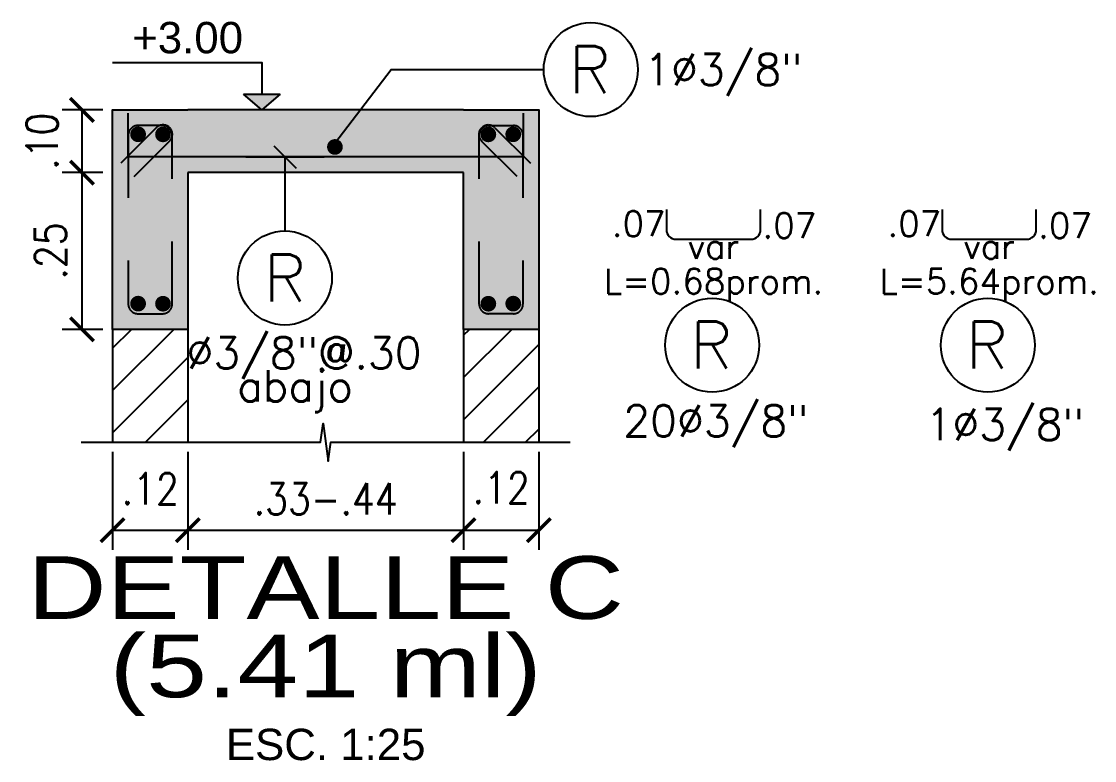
# Model space of a CAD drawing. Header units: millimetres. Extents: x -5.9 to 53.8, y -5.5 to 13.4.
# Drawn here: x 48.577 to 50.288, y 7.924 to 9.102 of the extents above; entities that cross this region are included whole.
import ezdxf
from ezdxf.enums import TextEntityAlignment as Align

# ---------------------------------------------------------------- set-up
doc = ezdxf.new("R2010")
doc.units = ezdxf.units.MM
doc.header["$LTSCALE"] = 0.05
doc.linetypes.add('HIDDEN2', pattern=[4.7625, 3.175, -1.5875])
for name, color, linetype in [('ACHURADO', 1, 'Continuous'), ('ACOTADO', 2, 'Continuous'), ('CANT_INVIS', 2, 'HIDDEN2'), ('CONT_CORTE', 4, 'Continuous'), ('TEXTO_REFUERZO', 3, 'Continuous'), ('TITULOS', 1, 'Continuous'), ('TXT_IND', 2, 'Continuous')]:
    doc.layers.add(name, color=color, linetype=linetype)
doc.styles.add('ACOTAMIENTOS', font='romans.shx', dxfattribs={"width": 0.85})
doc.styles.add('ARIAL', font='arial.ttf')
doc.styles.get("Standard").update_dxf_attribs({"font": 'romans.shx'})
doc.dimstyles.new('ACOTA_25', dxfattribs={"dimscale": 0.025, "dimtxt": 2, "dimasz": 1.5, "dimexe": 1.25, "dimexo": 0.625, "dimgap": 1, "dimtad": 1, "dimzin": 4, "dimdsep": 46, "dimtxsty": 'ACOTAMIENTOS', "dimblk1": 'ARCHTICK', "dimblk2": 'ARCHTICK', "dimsah": 1, "dimcen": 1.5, "dimclrd": 1, "dimclre": 1, "dimclrt": 256, "dimadec": 0, "dimazin": 0, "dimtfac": 1, "dimtofl": 0, "dimtmove": 2, "dimatfit": 3, "dimldrblk": 'ARCHTICK', "dimfxl": 0, "dimtolj": 1, "dimtzin": 0, "dimarcsym": 0})

# ---------------------------------------------------------------- blocks, each defined once
blk = doc.blocks.new('COTA25')
at = {"layer": 'TEXTO_REFUERZO', "color": 1}
blk.add_line((0, -0.0625), (0, 0.0625), dxfattribs=at)
at = {"layer": 'TEXTO_REFUERZO'}
blk.add_line((-0.0177, -0.0177), (0.0177, 0.0177), dxfattribs=at)
blk = doc.blocks.new('_ARCHTICK')
at = {"color": 0, "linetype": 'ByBlock', "const_width": 0.15}
blk.add_lwpolyline([(-0.5, -0.5), (0.5, 0.5)], dxfattribs=at)
blk = doc.blocks.new('*D352')
at = {"layer": 'ACOTADO', "color": 1, "lineweight": -2}
for p, q in [((48.7228, 8.4157), (48.7228, 8.2598)), ((48.8427, 8.4157), (48.8427, 8.2598)), ((48.7228, 8.291), (48.8427, 8.291))]:
    blk.add_line(p, q, dxfattribs=at)
at = {"layer": 'DEFPOINTS', "color": 0}
for p in [(48.7228, 8.4313), (48.8427, 8.4313), (48.8427, 8.291)]:
    blk.add_point(p, dxfattribs=at)
at = {"layer": 'ACOTADO', "color": 1, "lineweight": -2, "xscale": 0.03750000000000001, "yscale": 0.03750000000000001, "zscale": 0.03750000000000001, "rotation": 180}
blk.add_blockref('_ARCHTICK', (48.7228, 8.291), dxfattribs=at)
at = {"layer": 'ACOTADO', "color": 1, "lineweight": -2, "xscale": 0.03750000000000001, "yscale": 0.03750000000000001, "zscale": 0.03750000000000001}
blk.add_blockref('_ARCHTICK', (48.8427, 8.291), dxfattribs=at)
at = {"layer": 'ACOTADO', "insert": (48.7828, 8.357), "char_height": 0.05, "attachment_point": 5, "style": 'ACOTAMIENTOS'}
blk.add_mtext('\\A1;.12', dxfattribs=at)
blk = doc.blocks.new('*D353')
at = {"layer": 'ACOTADO', "color": 1, "lineweight": -2}
for p, q in [((48.8427, 8.4157), (48.8427, 8.2598)), ((49.2824, 8.4157), (49.2824, 8.2598)), ((48.8427, 8.291), (49.2824, 8.291))]:
    blk.add_line(p, q, dxfattribs=at)
at = {"layer": 'DEFPOINTS', "color": 0}
for p in [(48.8427, 8.4313), (49.2824, 8.4313), (49.2824, 8.291)]:
    blk.add_point(p, dxfattribs=at)
at = {"layer": 'ACOTADO', "color": 1, "lineweight": -2, "xscale": 0.03750000000000001, "yscale": 0.03750000000000001, "zscale": 0.03750000000000001, "rotation": 180}
blk.add_blockref('_ARCHTICK', (48.8427, 8.291), dxfattribs=at)
at = {"layer": 'ACOTADO', "color": 1, "lineweight": -2, "xscale": 0.03750000000000001, "yscale": 0.03750000000000001, "zscale": 0.03750000000000001}
blk.add_blockref('_ARCHTICK', (49.2824, 8.291), dxfattribs=at)
at = {"layer": 'ACOTADO', "insert": (49.0625, 8.341), "char_height": 0.05, "attachment_point": 5, "style": 'ACOTAMIENTOS'}
blk.add_mtext('\\A1;.33-.44', dxfattribs=at)
blk = doc.blocks.new('*D354')
at = {"layer": 'ACOTADO', "color": 1, "lineweight": -2}
for p, q in [((49.2824, 8.4157), (49.2824, 8.2598)), ((49.4023, 8.4157), (49.4023, 8.2598)), ((49.2824, 8.291), (49.4023, 8.291))]:
    blk.add_line(p, q, dxfattribs=at)
at = {"layer": 'DEFPOINTS', "color": 0}
for p in [(49.2824, 8.4313), (49.4023, 8.4313), (49.4023, 8.291)]:
    blk.add_point(p, dxfattribs=at)
at = {"layer": 'ACOTADO', "color": 1, "lineweight": -2, "xscale": 0.03750000000000001, "yscale": 0.03750000000000001, "zscale": 0.03750000000000001, "rotation": 180}
blk.add_blockref('_ARCHTICK', (49.2824, 8.291), dxfattribs=at)
at = {"layer": 'ACOTADO', "color": 1, "lineweight": -2, "xscale": 0.03750000000000001, "yscale": 0.03750000000000001, "zscale": 0.03750000000000001}
blk.add_blockref('_ARCHTICK', (49.4023, 8.291), dxfattribs=at)
at = {"layer": 'ACOTADO', "insert": (49.3423, 8.3586), "char_height": 0.05, "attachment_point": 5, "style": 'ACOTAMIENTOS'}
blk.add_mtext('\\A1;.12', dxfattribs=at)
blk = doc.blocks.new('Nivel-elev')
at = {"layer": 'TXT_IND'}
blk.add_hatch(color=1, dxfattribs=at).paths.add_polyline_path([(-0.0585, 0.0506), (0.0585, 0.0506), (0, 0)])
for p, q in [((0, 0), (-0.0585, 0.0506)), ((-0.0585, 0.0506), (0.0585, 0.0506)), ((0.0585, 0.0506), (0, 0))]:
    blk.add_line(p, q, dxfattribs=at)
blk.add_lwpolyline([(-0.4759, 0.1507), (0, 0.1507), (0, 0.0506)], dxfattribs=at)
blk.add_attdef('+2.85', (-0.4759, 0.1706), '', height=0.0975, dxfattribs=at)
blk = doc.blocks.new('*D355')
at = {"layer": 'ACOTADO', "color": 1, "lineweight": -2}
for p, q in [((48.7072, 8.9613), (48.6426, 8.9613)), ((48.6739, 8.9613), (48.6739, 8.8613)), ((48.7072, 8.8613), (48.6426, 8.8613))]:
    blk.add_line(p, q, dxfattribs=at)
at = {"layer": 'DEFPOINTS', "color": 0}
for p in [(48.7228, 8.9613), (48.6739, 8.8613), (48.7228, 8.8613)]:
    blk.add_point(p, dxfattribs=at)
at = {"layer": 'ACOTADO', "color": 1, "lineweight": -2, "xscale": 0.03750000000000001, "yscale": 0.03750000000000001, "zscale": 0.03750000000000001}
for p, rotation in [((48.6739, 8.9613), 90), ((48.6739, 8.8613), 270)]:
    blk.add_blockref('_ARCHTICK', p, dxfattribs=dict(at, rotation=rotation))
at = {"layer": 'ACOTADO', "insert": (48.6103, 8.9113), "char_height": 0.05, "attachment_point": 5, "rotation": 90, "style": 'ACOTAMIENTOS'}
blk.add_mtext('\\A1;.10', dxfattribs=at)
blk = doc.blocks.new('*D356')
at = {"layer": 'ACOTADO', "color": 1, "lineweight": -2}
for p, q in [((48.7072, 8.8613), (48.6426, 8.8613)), ((48.6739, 8.8613), (48.6739, 8.6113)), ((48.7072, 8.6113), (48.6426, 8.6113))]:
    blk.add_line(p, q, dxfattribs=at)
at = {"layer": 'DEFPOINTS', "color": 0}
for p in [(48.7228, 8.8613), (48.6739, 8.6113), (48.7228, 8.6113)]:
    blk.add_point(p, dxfattribs=at)
at = {"layer": 'ACOTADO', "color": 1, "lineweight": -2, "xscale": 0.03750000000000001, "yscale": 0.03750000000000001, "zscale": 0.03750000000000001}
for p, rotation in [((48.6739, 8.8613), 90), ((48.6739, 8.6113), 270)]:
    blk.add_blockref('_ARCHTICK', p, dxfattribs=dict(at, rotation=rotation))
at = {"layer": 'ACOTADO', "insert": (48.6239, 8.7363), "char_height": 0.05, "attachment_point": 5, "rotation": 90, "style": 'ACOTAMIENTOS'}
blk.add_mtext('\\A1;.25', dxfattribs=at)
blk = doc.blocks.new('Titulos')
at = {"layer": 'TITULOS', "color": 1, "style": 'ARIAL', "width": 1.25}
blk.add_attdef('TITULO_1', text='', height=0.2, dxfattribs=at).set_placement((0, 0.25), align=Align.MIDDLE_CENTER)
at = {"layer": 'TITULOS', "style": 'ARIAL', "width": 1.25}
blk.add_attdef('TITULO_2', text='', height=0.2, dxfattribs=at).set_placement((0, 0), align=Align.MIDDLE_CENTER)
at = {"layer": 'TITULOS', "color": 2, "width": 1.25}
for tag, p in [('ESCALA_1', (0, -0.2505)), ('ESCALA_2', (0, -0.4083))]:
    blk.add_attdef(tag, text='', height=0.1, dxfattribs=at).set_placement(p, align=Align.MIDDLE_CENTER)

msp = doc.modelspace()

# ---------------------------------------------------------------- hatches: boundary and pattern name
at = {"layer": 'ACHURADO'}
h = msp.add_hatch(color=254, dxfattribs=at)
h.dxf.hatch_style = 1
h.paths.add_polyline_path([(49.4023, 8.9613), (49.2822, 8.9613), (48.8427, 8.9613), (48.7228, 8.9613), (48.7228, 8.7349), (48.7228, 8.6113), (48.8427, 8.6113), (48.8427, 8.8613), (49.2822, 8.8613), (49.2822, 8.6113), (49.2824, 8.6113), (49.4023, 8.6113)])
h = msp.add_hatch(dxfattribs=at)
h.set_pattern_fill('ANSI31', color=256, scale=0.015, style=0)
h.paths.add_polyline_path([(48.8427, 8.6113), (48.7228, 8.6113), (48.7228, 8.4313), (48.8427, 8.4313)])
h = msp.add_hatch(dxfattribs=at)
h.set_pattern_fill('ANSI31', color=256, scale=0.015, style=0)
h.paths.add_polyline_path([(49.4023, 8.6113), (49.2824, 8.6113), (49.2824, 8.4313), (49.4023, 8.4313)])

# ---------------------------------------------------------------- linework, layer by layer
at = {"layer": 'CANT_INVIS', "ltscale": 0.25}
for points in [[(48.7572, 8.8551), (48.8137, 8.9117, 1), (48.7925, 8.9329), (48.7359, 8.8763)], [(49.3678, 8.8551), (49.3112, 8.9117, -1), (49.3324, 8.9329), (49.389, 8.8763)]]:
    msp.add_lwpolyline(points, format="xyb", dxfattribs=at)
for points in [[(48.8027, 8.9363), (48.7628, 8.9363, 0.414214), (48.7478, 8.9213), (48.7478, 8.6513, 0.414214), (48.7628, 8.6363), (48.8027, 8.6363, 0.414214), (48.8177, 8.6513), (48.8177, 8.9213, 0.414214)], [(49.3222, 8.9363), (49.3621, 8.9363, -0.414214), (49.3771, 8.9213), (49.3771, 8.6513, -0.414214), (49.3621, 8.6363), (49.3222, 8.6363, -0.414214), (49.3072, 8.6513), (49.3072, 8.9213, -0.414214)]]:
    msp.add_lwpolyline(points, format="xyb", close=True, dxfattribs=at)
at = {"layer": 'CANT_INVIS', "color": 2, "const_width": 0.0125}
for points in [[(48.7572, 8.9224, -1), (48.7697, 8.9224, -1)], [(48.7969, 8.9223, -1), (48.8094, 8.9223, -1)], [(49.3281, 8.9223, 1), (49.3156, 8.9223, 1)], [(49.3678, 8.9224, 1), (49.3553, 8.9224, 1)], [(48.7572, 8.6523, -1), (48.7697, 8.6523, -1)], [(48.7969, 8.6522, -1), (48.8094, 8.6522, -1)], [(49.3281, 8.6522, 1), (49.3156, 8.6522, 1)], [(49.3678, 8.6523, 1), (49.3553, 8.6523, 1)]]:
    msp.add_lwpolyline(points, format="xyb", close=True, dxfattribs=at)
at = {"layer": 'CONT_CORTE'}
for p, q in [((49.2822, 8.9613), (48.8427, 8.9613)), ((49.2822, 8.8613), (48.8427, 8.8613))]:
    msp.add_line(p, q, dxfattribs=at)
for points in [[(48.7228, 8.7349), (48.7228, 8.9613), (48.8427, 8.9613)], [(49.2822, 8.9613), (49.4023, 8.9613), (49.4023, 8.6113), (49.2822, 8.6113)], [(48.8427, 8.8613), (48.8427, 8.6113)], [(49.2822, 8.6113), (49.2822, 8.8613)], [(48.8427, 8.6113), (48.7228, 8.6113), (48.7228, 8.7349)], [(48.7228, 8.6113), (48.7228, 8.4313)], [(48.8427, 8.6113), (48.8427, 8.4313)], [(49.2824, 8.6113), (49.2824, 8.4313)], [(49.4023, 8.6113), (49.4023, 8.4313)]]:
    msp.add_lwpolyline(points, dxfattribs=at)
at = {"layer": 'CONT_CORTE', "color": 1}
msp.add_lwpolyline([(48.6728, 8.4313), (49.0545, 8.4313), (49.0585, 8.4613), (49.0665, 8.4013), (49.0705, 8.4313), (49.4523, 8.4313)], dxfattribs=at)
at = {"layer": 'TEXTO_REFUERZO', "color": 1}
msp.add_line((48.9975, 8.8863), (48.9975, 8.7682), dxfattribs=at)
msp.add_lwpolyline([(49.0773, 8.9085), (49.1669, 9.0256), (49.4102, 9.0256)], dxfattribs=at)
at = {"layer": 'TEXTO_REFUERZO', "color": 5}
msp.add_lwpolyline([(49.3773, 8.9563), (49.3773, 8.8863), (48.7478, 8.8863), (48.7478, 8.9563)], dxfattribs=at)
at = {"layer": 'TEXTO_REFUERZO', "color": 1, "const_width": 0.0125}
msp.add_lwpolyline([(49.071, 8.9022, -1), (49.0835, 8.9022, -1)], format="xyb", close=True, dxfattribs=at)
at = {"layer": 'TEXTO_REFUERZO', "color": 5}
for points in [[(49.6058, 8.8027), (49.6058, 8.7701, 0.414214), (49.6208, 8.7551), (49.7408, 8.7551, 0.414214), (49.7558, 8.7701), (49.7558, 8.8027)], [(50.0453, 8.8027), (50.0453, 8.7701, 0.414214), (50.0603, 8.7551), (50.1803, 8.7551, 0.414214), (50.1953, 8.7701), (50.1953, 8.8027)]]:
    msp.add_lwpolyline(points, format="xyb", dxfattribs=at)
at = {"layer": 'TEXTO_REFUERZO', "color": 3}
for centre in [(49.4852, 9.0256), (48.9975, 8.6932), (49.6787, 8.5861), (50.1182, 8.5861)]:
    msp.add_circle(centre, 0.075, dxfattribs=at)

# ---------------------------------------------------------------- block references
at = {"layer": 'ACHURADO', "rotation": 270.0000000000002}
msp.add_blockref('COTA25', (48.9975, 8.8863), dxfattribs=at)
at = {"layer": 'TITULOS'}
ref = msp.add_blockref('Titulos', (49.0625, 8.0745), dxfattribs=dict(at, xscale=0.5, yscale=0.5, zscale=0.5))
ref.add_attrib('TITULO_1', 'DETALLE C', dxfattribs={"color": 1, "height": 0.1, "style": 'ARIAL', "width": 1.25}).set_placement((49.0625, 8.1995), align=Align.MIDDLE_CENTER)
ref.add_attrib('TITULO_2', '(5.41 ml)', dxfattribs={"height": 0.1, "style": 'ARIAL', "width": 1.25}).set_placement((49.0625, 8.0745), align=Align.MIDDLE_CENTER)
ref.add_attrib('ESCALA_1', 'ESC. 1:25', dxfattribs={"color": 2, "height": 0.05, "style": 'ARIAL'}).set_placement((49.0625, 7.9493), align=Align.MIDDLE_CENTER)
at = {"layer": 'TXT_IND'}
ref = msp.add_blockref('Nivel-elev', (48.9608, 8.9613), dxfattribs=dict(at, xscale=0.5, yscale=0.5, zscale=0.5))
ref.add_attrib('+2.85', '+3.00', dxfattribs={"height": 0.05, "style": 'ARIAL'}).set_placement((48.8424, 9.0366), align=Align.BOTTOM_CENTER)

# ---------------------------------------------------------------- texts
at = {"layer": 'TEXTO_REFUERZO', "color": 3}
for p in [(49.4837, 9.0256), (48.9975, 8.6932), (49.6772, 8.5861), (50.1167, 8.5861)]:
    msp.add_text('R', height=0.075, dxfattribs=at).set_placement(p, align=Align.MIDDLE_CENTER)
at = {"layer": 'TEXTO_REFUERZO', "color": 2}
for s, p in [('1%%C3/8"', (49.5702, 9.0256)), ('%%C3/8"@.30', (48.8406, 8.5738)), ('abajo', (48.9216, 8.521)), ('20%%C3/8"', (49.5369, 8.4653)), ('1%%C3/8"', (50.0188, 8.4596))]:
    msp.add_text(s, height=0.05, dxfattribs=at).set_placement(p, align=Align.MIDDLE_LEFT)
for s, p in [('.07', (49.5615, 8.7797)), ('.07', (49.8018, 8.7767)), ('.07', (50.001, 8.7797)), ('.07', (50.2413, 8.7767)), ('var', (49.6808, 8.7439)), ('var', (50.1203, 8.7439)), ('L=0.68prom.', (49.6808, 8.688)), ('L=5.64prom.', (50.1203, 8.688))]:
    msp.add_text(s, height=0.04, dxfattribs=at).set_placement(p, align=Align.MIDDLE_CENTER)

# ---------------------------------------------------------------- dimensions: what is measured, and where the dimension line sits
at = {"layer": 'ACOTADO'}
for base, p1, p2, angle, picture, middle, dimtype in [((48.6739, 8.8613), (48.7228, 8.9613), (48.7228, 8.8613), 270, '*D355', (48.6103, 8.9113), 161), ((48.8427, 8.291), (48.7228, 8.4313), (48.8427, 8.4313), 0, '*D352', (48.7828, 8.357), 161), ((49.4023, 8.291), (49.2824, 8.4313), (49.4023, 8.4313), 180, '*D354', (49.3423, 8.3586), 160)]:
    dim = msp.add_linear_dim(base=base, p1=p1, p2=p2, angle=angle, dimstyle='ACOTA_25', dxfattribs=at)
    dim.commit()
    dim.dimension.update_dxf_attribs({"geometry": picture, "text_midpoint": middle, "dimtype": dimtype})
dim = msp.add_linear_dim(base=(48.6739, 8.6113), p1=(48.7228, 8.8613), p2=(48.7228, 8.6113), angle=90, dimstyle='ACOTA_25', dxfattribs=at)
dim.commit()
dim.dimension.update_dxf_attribs({"geometry": '*D356', "text_midpoint": (48.6239, 8.7363)})
dim = msp.add_linear_dim(base=(49.2824, 8.291), p1=(48.8427, 8.4313), p2=(49.2824, 8.4313), angle=180, text='.33-.44', dimstyle='ACOTA_25', dxfattribs=at)
dim.commit()
dim.dimension.update_dxf_attribs({"geometry": '*D353', "text_midpoint": (49.0625, 8.341)})

doc.saveas('drawing.dxf')
